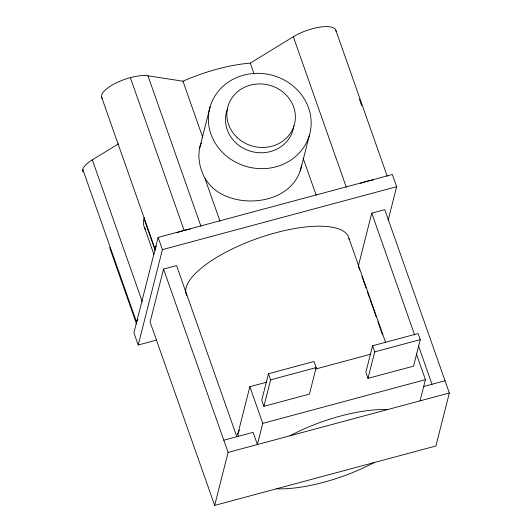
<?xml version="1.0" encoding="UTF-8"?>
<svg xmlns="http://www.w3.org/2000/svg" width="532" height="532" viewBox="0 0 532 532"><rect width="100%" height="100%" fill="white"/><g stroke="black" fill="none" stroke-linecap="round" stroke-linejoin="round"><path stroke-width="0.8" d="M301.597 165C295.094 203.291 239.839 210.719 213.545 188.654A48.372 43.877 -56.4 0 1 205.199 178.393M388.114 220.374L396.659 186.712L392.35 174.489L158.11 237.405L133.911 332.779L138.22 345.002L156.667 340.048M138.22 345.002L162.413 249.628L158.11 237.405M236.82 436.699L176.558 265.581L163.543 269.079L150.104 322.06L214.669 505.4L435.894 445.976L449.334 392.995L384.776 209.655L371.762 213.152L358.315 266.133L359.692 270.043M210.08 106.879L199.314 149.425L198.815 157.093L199.819 164.401A36.848 18.527 58.5 0 0 201.655 170.772A36.934 18.573 58.5 0 0 204.973 178.546L219.975 221.139M214.669 505.4L228.108 452.413L163.543 269.079M300.294 171.045L309.438 135.101A51.644 47.408 14.2 0 0 246.349 74.5A51.644 47.408 14.2 0 0 223.493 153.376A51.644 47.408 14.2 0 0 309.438 135.101M238.289 435.901L237.757 434.378L249.854 386.691L266.678 382.169M268.461 373.73L261.737 400.217L263.892 406.328L309.438 394.099L316.161 367.605L314.006 361.494L268.461 373.73L270.615 379.841L263.892 406.328M249.854 386.691L262.768 423.359L257.388 444.553L253.086 432.33L223.806 440.19M372.566 345.767L365.85 372.254L367.998 378.365L413.544 366.136L420.267 339.642L418.119 333.531L372.566 345.767L374.721 351.878L367.998 378.365M420.054 400.855L425.434 379.662L416.37 353.92M83.065 172.049A27.544 9.33 -19.4 0 1 92.322 159.859L118.45 143.859M102.457 98.633A27.544 9.33 -19.4 0 1 115.604 83.211A27.544 9.33 -19.4 0 1 147.949 75.797L182.955 81.203A82.633 27.99 -19.4 0 1 250.259 63.128L293.332 36.748A27.544 9.33 -19.4 0 1 321.228 26.952A27.544 9.33 -19.4 0 1 335.998 31.381M162.413 249.628L396.659 186.712M270.615 379.841L316.161 367.605M374.721 351.878L420.267 339.642M315.562 369.042L370.851 354.186M262.768 423.359L425.434 379.662M423.499 386.558L445.031 380.772M228.108 452.413L449.334 392.995M335.918 30.49L387.249 176.258M359.399 99.145L361.727 105.755M371.762 213.152L414.687 335.04M418.538 345.98L432.017 384.264M293.332 36.748L346.305 187.178M348.945 238.349L385.481 342.109M361.893 276.294L366.023 288.012M367.399 291.922L369.321 297.388M369.873 298.951L376.204 316.926M377.853 321.614L382.535 334.894M303.107 158.124L316.201 195.297M250.259 63.128L254.103 74.041M182.955 81.203L202.725 137.336M147.949 75.797L200.923 226.226M130.333 77.632L184.138 230.416M101.565 97.03L155.364 249.814M144.012 218.738L154.772 249.295M144.531 227.709L153.948 254.449M92.322 159.859L142.263 301.671M82.799 169.402L136.604 322.186M109.645 247.606L136.551 323.995A27.544 9.33 -19.4 0 1 137.908 319.579M360.31 183.36A27.544 9.33 -19.4 0 1 373.384 179.969M155.497 250.24A27.544 9.33 -19.4 0 1 156.348 245.957M176.87 232.75A27.544 9.33 -19.4 0 1 190.01 229.099M145.668 229.724A103.294 34.992 -19.4 0 1 144.358 217.535M199.52 148.242A60.03 30.178 58.5 0 1 201.448 143.035M293.83 125.698A34.434 31.601 14.2 0 1 251.776 151.573A34.434 31.601 14.2 0 1 227.716 108.515M186.612 295.346A86.078 29.16 -19.4 0 1 259.869 237.618A86.078 29.16 -19.4 0 1 349.158 239.706M237.757 434.378A86.078 29.16 -19.4 0 1 239.48 429.996M374.082 462.581A86.078 29.16 -19.4 0 1 276.48 488.795M289.92 435.814A86.078 29.16 -19.4 0 1 387.522 409.593M236.926 137.283A34.434 31.601 14.2 0 0 294.223 125.1A34.434 31.601 14.2 0 0 252.161 84.701A34.434 31.601 14.2 0 0 236.926 137.283"/></g></svg>
